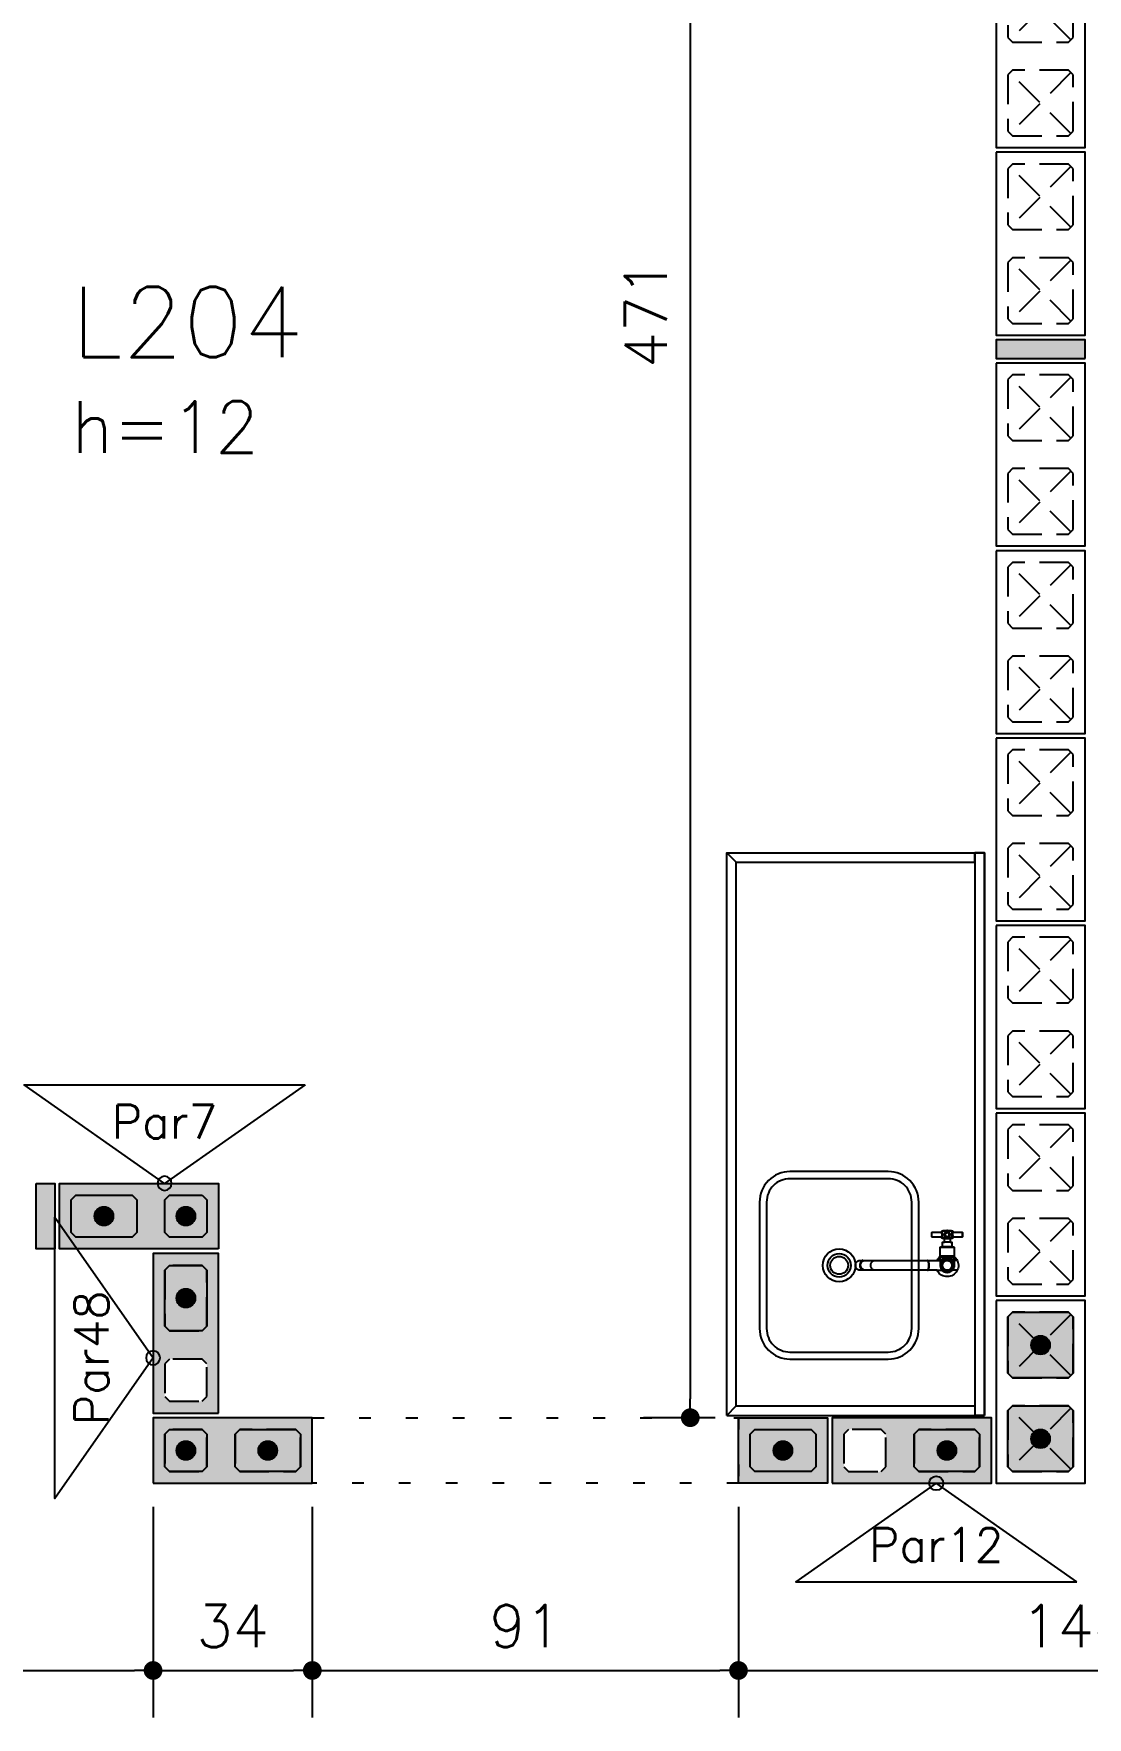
# Model space of a CAD drawing. Extents: x -14651 to 3496, y -7403 to -1290.
# Drawn here: x 2649 to 2874, y -6563.5 to -6204.3 of the extents above; entities that cross this region are included whole.
import ezdxf
from ezdxf.enums import TextEntityAlignment as Align

# ---------------------------------------------------------------- set-up
doc = ezdxf.new("R2010")
doc.units = 0
doc.header["$LTSCALE"] = 25
doc.linetypes.add('DASHED2', pattern=[0.375, 0.25, -0.125])
doc.linetypes.add('ESTILO_TQS_0002', pattern=[0.4, 0.1, -0.3])
for name, color, linetype in [('203', 1, 'DASHED2'), ('213', 252, 'Continuous'), ('241', 2, 'Continuous'), ('247', 50, 'Continuous'), ('248', 100, 'Continuous'), ('253', 251, 'Continuous'), ('Arranque', 14, 'Continuous'), ('COTA', 1, 'Continuous'), ('FERRO', 5, 'Continuous'), ('L-D', 2, 'Continuous'), ('L-N', 4, 'Continuous'), ('PORTA', 3, 'ESTILO_TQS_0002'), ('PROJ', 252, 'Continuous')]:
    doc.layers.add(name, color=color, linetype=linetype)
doc.styles.add('COTA', font='romans.shx')
doc.styles.get("Standard").update_dxf_attribs({"font": 'romans.shx'})
doc.dimstyles.new('forma', dxfattribs={"dimscale": 5, "dimtxt": 1.8, "dimasz": 0.8, "dimexe": 2, "dimexo": 1, "dimgap": 1, "dimtad": 1, "dimdec": 1, "dimzin": 9, "dimtxsty": 'COTA', "dimblk1": 'DOT', "dimblk2": 'DOT', "dimsah": 1, "dimcen": 0, "dimdle": 1, "dimclrd": 256, "dimclre": 256, "dimclrt": 2, "dimadec": 0, "dimazin": 0, "dimtfac": 1, "dimtdec": 0, "dimtmove": 0, "dimatfit": 3, "dimfxl": 1, "dimtolj": 1, "dimtzin": 0, "dimarcsym": 0})

# ---------------------------------------------------------------- blocks, each defined once
blk = doc.blocks.new('P4020')
blk.add_lwpolyline([(-19.5, -9.5), (19.5, -9.5), (19.5, 9.5), (-19.5, 9.5), (-19.5, -9.5)])
at = {"color": 1, "linetype": 'DASHED2'}
for points in [[(-17, -6), (-16, -7), (-4, -7), (-3, -6), (-3, 6), (-4, 7), (-16, 7), (-17, 6), (-17, -6)], [(3, -6), (4, -7), (16, -7), (17, -6), (17, 6), (16, 7), (4, 7), (3, 6), (3, -6)]]:
    blk.add_lwpolyline(points, dxfattribs=at)
at = {"layer": '203', "color": 253}
for p, q in [((-16.5, 6.5), (-3.5, -6.5)), ((-3.5, 6.5), (-16.5, -6.5)), ((16.5, 6.5), (3.5, -6.5)), ((3.5, 6.5), (16.5, -6.5))]:
    blk.add_line(p, q, dxfattribs=at)
blk = doc.blocks.new('P0520')
at = {"layer": '253'}
blk.add_hatch(color=129, dxfattribs=at).paths.add_polyline_path([(2, 9.5), (-2, 9.5), (-2, -9.5), (2, -9.5)])
blk.add_lwpolyline([(2, 9.5), (-2, 9.5), (-2, -9.5), (2, -9.5), (2, 9.5)])
blk = doc.blocks.new('P3515')
at = {"layer": '248'}
h = blk.add_hatch(color=100, dxfattribs=at)
h.paths.add_polyline_path([(17, 7), (-17, 7), (-17, -7), (17, -7)])
h.paths.add_polyline_path([(-5.5, -3.5), (-6.5, -4.5), (-13.5, -4.5), (-14.5, -3.5), (-14.5, 3.5), (-13.5, 4.5), (-6.5, 4.5), (-5.5, 3.5)], flags=16)
h.paths.add_polyline_path([(0.5, 3.5), (1.5, 4.5), (13.5, 4.5), (14.5, 3.5), (14.5, -3.5), (13.5, -4.5), (1.5, -4.5), (0.5, -3.5)], flags=16)
blk.add_lwpolyline([(-17, -7), (17, -7), (17, 7), (-17, 7), (-17, -7)])
at = {"color": 1, "linetype": 'DASHED2'}
for points in [[(-14.5, -3.5), (-13.5, -4.5), (-6.5, -4.5), (-5.5, -3.5), (-5.5, 3.5), (-6.5, 4.5), (-13.5, 4.5), (-14.5, 3.5), (-14.5, -3.5)], [(0.5, -3.5), (1.5, -4.5), (13.5, -4.5), (14.5, -3.5), (14.5, 3.5), (13.5, 4.5), (1.5, 4.5), (0.5, 3.5), (0.5, -3.5)]]:
    blk.add_lwpolyline(points, dxfattribs=at)
blk = doc.blocks.new('P0515')
at = {"layer": '253'}
blk.add_hatch(color=210, dxfattribs=at).paths.add_polyline_path([(-2, -7), (2, -7), (2, 7), (-2, 7)])
blk.add_lwpolyline([(-2, -7), (2, -7), (2, 7), (-2, 7), (-2, -7)])
blk = doc.blocks.new('P2015')
at = {"layer": '247'}
h = blk.add_hatch(color=50, dxfattribs=at)
h.paths.add_polyline_path([(9.5, 7), (-9.5, 7), (-9.5, -7), (9.5, -7)])
h.paths.add_polyline_path([(6, -4.5), (-6, -4.5), (-7, -3.5), (-7, 3.5), (-6, 4.5), (6, 4.5), (7, 3.5), (7, -3.5)], flags=16)
blk.add_lwpolyline([(-9.5, -7), (9.5, -7), (9.5, 7), (-9.5, 7), (-9.5, -7)])
at = {"color": 1, "linetype": 'DASHED2'}
blk.add_lwpolyline([(-7, -3.5), (-6, -4.5), (6, -4.5), (7, -3.5), (7, 3.5), (6, 4.5), (-6, 4.5), (-7, 3.5), (-7, -3.5)], dxfattribs=at)
blk = doc.blocks.new('GR-1409')
at = {"layer": '213'}
h = blk.add_hatch(color=256, dxfattribs=at)
h.paths.add_polyline_path([(-6, 4.5), (-7, 3.5), (-7, -3.5), (-6, -4.5), (6, -4.5), (7, -3.5), (7, 3.5), (6, 4.5)])
h.paths.add_polyline_path([(-2, 0, 1), (2, 0, 1)], flags=16)
at = {"layer": 'Arranque'}
blk.add_hatch(color=256, dxfattribs=at).paths.add_polyline_path([(-2, 0, 1), (2, 0, 1)])
at = {"layer": '213'}
blk.add_lwpolyline([(-7, 3.5), (-6, 4.5), (6, 4.5), (7, 3.5), (7, -3.5), (6, -4.5), (-6, -4.5), (-7, -3.5), (-7, 3.5)], dxfattribs=at)
at = {"layer": 'FERRO', "linetype": 'Continuous'}
blk.add_circle((0, 0), 2, dxfattribs=at)
blk = doc.blocks.new('GR-0909')
at = {"layer": '213'}
h = blk.add_hatch(color=256, dxfattribs=at)
h.paths.add_polyline_path([(3.5, -4.5), (4.5, -3.5), (4.500001, 3.5), (3.500001, 4.5), (-3.499999, 4.5), (-4.499999, 3.5), (-4.5, -3.5), (-3.5, -4.5)])
h.paths.add_polyline_path([(-2, 0, -1), (2, 0, -1)], flags=16)
at = {"layer": 'Arranque'}
blk.add_hatch(color=256, dxfattribs=at).paths.add_polyline_path([(2, 0, 1), (-2, 0, 1)])
at = {"layer": '213'}
blk.add_lwpolyline([(3.500001, 4.5), (4.500001, 3.5), (4.5, -3.5), (3.5, -4.5), (-3.5, -4.5), (-4.5, -3.5), (-4.499999, 3.5), (-3.499999, 4.5), (3.500001, 4.5)], dxfattribs=at)
at = {"layer": 'FERRO', "linetype": 'Continuous'}
blk.add_circle((0, 0), 2, dxfattribs=at)
blk = doc.blocks.new('GR-1414')
at = {"layer": '213'}
h = blk.add_hatch(color=256, dxfattribs=at)
h.paths.add_polyline_path([(6, -7), (7, -6), (7, 6), (6, 7), (-6, 7), (-7, 6), (-7, -6), (-6, -7)])
h.paths.add_polyline_path([(2, 0, 1), (-2, 0, 1)], flags=16)
at = {"layer": 'Arranque'}
blk.add_hatch(color=256, dxfattribs=at).paths.add_polyline_path([(2, 0, 1), (-2, 0, 1)])
at = {"layer": '213'}
for p, q in [((-7, 6), (-6, 7)), ((-7, -6), (-7, 6)), ((-6, 7), (6, 7)), ((6, 7), (7, 6)), ((7, 6), (7, -6)), ((-6, -7), (-7, -6)), ((6, -7), (-6, -7)), ((7, -6), (6, -7))]:
    blk.add_line(p, q, dxfattribs=at)
at = {"layer": 'FERRO', "linetype": 'Continuous'}
blk.add_circle((0, 0), 2, dxfattribs=at)
blk = doc.blocks.new('_IDNPAR_2')
at = {"color": 3}
blk.add_lwpolyline([(1, -0.7), (0, 0), (-1, -0.7)], close=True, dxfattribs=at)
blk.add_circle((0, 0), 0.05, dxfattribs=at)
at = {"layer": '247', "color": 2, "style": 'COTA', "flags": 8}
blk.add_attdef('ID', text='', height=0.24, dxfattribs=at).set_placement((0, -0.438), align=Align.MIDDLE_CENTER)
blk = doc.blocks.new('_Dot')
at = {"color": 0, "linetype": 'ByBlock', "lineweight": -2}
blk.add_line((-0.5, 0), (-1, 0), dxfattribs=at)
at = {"color": 0, "linetype": 'ByBlock', "const_width": 0.5}
blk.add_lwpolyline([(-0.25, 0, 1), (0.25, 0, 1)], format="xyb", close=True, dxfattribs=at)
blk = doc.blocks.new('*D188')
at = {"layer": 'COTA', "lineweight": -2, "transparency": 16777216}
for p, q in [((2588.52, -6518.6), (2588.52, -6563.54)), ((2674.52, -6518.6), (2674.52, -6563.54)), ((2592.52, -6553.54), (2670.52, -6553.54))]:
    blk.add_line(p, q, dxfattribs=at)
at = {"layer": 'Defpoints', "color": 0, "transparency": 16777216}
for p in [(2588.52, -6513.6), (2674.52, -6513.6), (2674.52, -6553.54)]:
    blk.add_point(p, dxfattribs=at)
at = {"layer": 'COTA', "lineweight": -2, "transparency": 16777216, "xscale": 4, "yscale": 4, "zscale": 4, "rotation": 180}
blk.add_blockref('_Dot', (2588.52, -6553.54), dxfattribs=at)
at = {"layer": 'COTA', "lineweight": -2, "transparency": 16777216, "xscale": 4, "yscale": 4, "zscale": 4}
blk.add_blockref('_Dot', (2674.52, -6553.54), dxfattribs=at)
at = {"layer": 'COTA', "color": 2, "transparency": 16777216, "insert": (2631.52, -6544.04), "char_height": 9, "attachment_point": 5, "style": 'COTA'}
blk.add_mtext('\\A1;86 ', dxfattribs=at)
blk = doc.blocks.new('*D189')
at = {"layer": 'COTA', "lineweight": -2, "transparency": 16777216}
for p, q in [((2674.52, -6518.6), (2674.52, -6563.54)), ((2708.52, -6518.6), (2708.52, -6563.54)), ((2678.52, -6553.54), (2704.52, -6553.54))]:
    blk.add_line(p, q, dxfattribs=at)
at = {"layer": 'Defpoints', "color": 0, "transparency": 16777216}
for p in [(2674.52, -6513.6), (2708.52, -6513.6), (2708.52, -6553.54)]:
    blk.add_point(p, dxfattribs=at)
at = {"layer": 'COTA', "lineweight": -2, "transparency": 16777216, "xscale": 4, "yscale": 4, "zscale": 4, "rotation": 180}
blk.add_blockref('_Dot', (2674.52, -6553.54), dxfattribs=at)
at = {"layer": 'COTA', "lineweight": -2, "transparency": 16777216, "xscale": 4, "yscale": 4, "zscale": 4}
blk.add_blockref('_Dot', (2708.52, -6553.54), dxfattribs=at)
at = {"layer": 'COTA', "color": 2, "transparency": 16777216, "insert": (2691.52, -6544.04), "char_height": 9, "attachment_point": 5, "style": 'COTA'}
blk.add_mtext('\\A1;34 ', dxfattribs=at)
blk = doc.blocks.new('*D190')
at = {"layer": 'COTA', "lineweight": -2, "transparency": 16777216}
for p, q in [((2708.52, -6518.6), (2708.52, -6563.54)), ((2799.52, -6518.6), (2799.52, -6563.54)), ((2712.52, -6553.54), (2795.52, -6553.54))]:
    blk.add_line(p, q, dxfattribs=at)
at = {"layer": 'Defpoints', "color": 0, "transparency": 16777216}
for p in [(2708.52, -6513.6), (2799.52, -6513.6), (2799.52, -6553.54)]:
    blk.add_point(p, dxfattribs=at)
at = {"layer": 'COTA', "lineweight": -2, "transparency": 16777216, "xscale": 4, "yscale": 4, "zscale": 4, "rotation": 180}
blk.add_blockref('_Dot', (2708.52, -6553.54), dxfattribs=at)
at = {"layer": 'COTA', "lineweight": -2, "transparency": 16777216, "xscale": 4, "yscale": 4, "zscale": 4}
blk.add_blockref('_Dot', (2799.52, -6553.54), dxfattribs=at)
at = {"layer": 'COTA', "color": 2, "transparency": 16777216, "insert": (2754.02, -6544.04), "char_height": 9, "attachment_point": 5, "style": 'COTA'}
blk.add_mtext('\\A1;91 ', dxfattribs=at)
blk = doc.blocks.new('*D191')
at = {"layer": 'COTA', "lineweight": -2, "transparency": 16777216}
for p, q in [((2799.52, -6518.6), (2799.52, -6563.54)), ((2943.52, -6518.6), (2943.52, -6563.54)), ((2803.52, -6553.54), (2939.52, -6553.54))]:
    blk.add_line(p, q, dxfattribs=at)
at = {"layer": 'Defpoints', "color": 0, "transparency": 16777216}
for p in [(2799.52, -6513.6), (2943.52, -6513.6), (2943.52, -6553.54)]:
    blk.add_point(p, dxfattribs=at)
at = {"layer": 'COTA', "lineweight": -2, "transparency": 16777216, "xscale": 4, "yscale": 4, "zscale": 4, "rotation": 180}
blk.add_blockref('_Dot', (2799.52, -6553.54), dxfattribs=at)
at = {"layer": 'COTA', "lineweight": -2, "transparency": 16777216, "xscale": 4, "yscale": 4, "zscale": 4}
blk.add_blockref('_Dot', (2943.52, -6553.54), dxfattribs=at)
at = {"layer": 'COTA', "color": 2, "transparency": 16777216, "insert": (2871.52, -6544.04), "char_height": 9, "attachment_point": 5, "style": 'COTA'}
blk.add_mtext('\\A1;144 ', dxfattribs=at)
blk = doc.blocks.new('*D223')
at = {"layer": 'COTA', "lineweight": -2, "transparency": 16777216}
for p, q in [((2801.84, -6028.6), (2779.23, -6028.6)), ((2789.23, -6032.6), (2789.23, -6495.6)), ((2794.52, -6499.6), (2779.23, -6499.6))]:
    blk.add_line(p, q, dxfattribs=at)
at = {"layer": 'Defpoints', "color": 0, "transparency": 16777216}
for p in [(2806.84, -6028.6), (2789.23, -6499.6), (2799.52, -6499.6)]:
    blk.add_point(p, dxfattribs=at)
at = {"layer": 'COTA', "lineweight": -2, "transparency": 16777216, "xscale": 4, "yscale": 4, "zscale": 4}
for p, rotation in [((2789.23, -6028.6), 90), ((2789.23, -6499.6), 270)]:
    blk.add_blockref('_Dot', p, dxfattribs=dict(at, rotation=rotation))
at = {"layer": 'COTA', "color": 2, "transparency": 16777216, "insert": (2779.73, -6264.1), "char_height": 9, "attachment_point": 5, "rotation": 90, "style": 'COTA'}
blk.add_mtext('\\A1;471 ', dxfattribs=at)
blk = doc.blocks.new('proj-terreo-1')
at = {"layer": 'PROJ'}
for p, q in [((4571.18, 890.97), (4571.18, 889.86)), ((4566.5, 887.73), (4569.46, 887.73)), ((4566.47, 885.72), (4569.48, 885.72)), ((4566.47, 884.92), (4566.47, 885.72)), ((4566.78, 885.72), (4566.78, 885.82)), ((4567.95, 884.92), (4567.91, 884.92)), ((4567.98, 884.92), (4567.95, 884.92)), ((4569.18, 885.82), (4569.18, 885.72)), ((4569.48, 885.72), (4569.48, 883.92)), ((4569.48, 883.92), (4569.48, 883.92)), ((4567.91, 882.82), (4567.94, 882.82)), ((4567.94, 882.82), (4567.98, 882.82))]:
    blk.add_line(p, q, dxfattribs=at)
for points in [[(4520.91, 851.87), (4522.91, 853.87), (4522.91, 969.87), (4520.91, 971.87)], [(4520.91, 851.87), (4520.91, 971.87), (4575.91, 971.87), (4575.91, 851.87)], [(4522.91, 969.87), (4573.91, 969.87), (4573.91, 971.87)], [(4575.91, 851.87), (4575.91, 971.87), (4573.91, 971.87), (4573.91, 851.87)], [(4567.13, 891.22), (4568.83, 891.22)], [(4569.08, 887.83), (4566.88, 887.83)], [(4567.37, 889.61), (4568.59, 889.61)], [(4568.59, 888.84), (4567.37, 888.84)], [(4550, 884.86), (4549.85, 884.78), (4549.72, 884.68), (4549.61, 884.55), (4549.52, 884.4), (4549.45, 884.23), (4549.41, 884.05), (4549.4, 883.87), (4549.41, 883.69), (4549.45, 883.51), (4549.52, 883.35), (4549.61, 883.2), (4549.72, 883.07), (4549.85, 882.96), (4550, 882.89), (4550, 882.88)], [(4550, 884.86), (4549.85, 884.78), (4549.72, 884.68), (4549.61, 884.55), (4549.52, 884.4), (4549.45, 884.23), (4549.41, 884.05), (4549.4, 883.87), (4549.41, 883.69), (4549.45, 883.51), (4549.52, 883.35), (4549.61, 883.2), (4549.72, 883.07), (4549.85, 882.96), (4550, 882.89), (4550, 882.88)], [(4550.01, 885), (4549.86, 884.92), (4549.73, 884.82), (4549.62, 884.69), (4549.53, 884.54), (4549.46, 884.37), (4549.42, 884.2), (4549.41, 884.01), (4549.42, 883.83), (4549.46, 883.65), (4549.53, 883.49), (4549.62, 883.34), (4549.73, 883.21), (4549.86, 883.1), (4550.01, 883.03), (4550.01, 883.02)], [(4565.81, 884.92), (4567.91, 884.92), (4567.99, 884.92), (4568.05, 884.92), (4568.11, 884.91), (4568.16, 884.9), (4568.19, 884.9), (4568.21, 884.89), (4568.23, 884.89), (4568.24, 884.88), (4568.26, 884.88), (4568.27, 884.88), (4568.29, 884.87), (4568.31, 884.87), (4568.32, 884.86), (4568.34, 884.85), (4568.36, 884.85), (4568.38, 884.84), (4568.39, 884.83), (4568.41, 884.83), (4568.44, 884.81), (4568.47, 884.8), (4568.5, 884.78), (4568.54, 884.76), (4568.57, 884.74), (4568.63, 884.7), (4568.68, 884.65), (4568.73, 884.6), (4568.78, 884.55), (4568.82, 884.49), (4568.86, 884.43), (4568.9, 884.36), (4568.94, 884.29), (4568.96, 884.22), (4568.99, 884.15), (4569, 884.07), (4569.02, 884), (4569.02, 883.92), (4569.02, 883.85), (4569.02, 883.77), (4569.01, 883.69), (4568.99, 883.62), (4568.97, 883.54), (4568.94, 883.47), (4568.91, 883.4), (4568.88, 883.34), (4568.84, 883.27), (4568.79, 883.21), (4568.74, 883.16), (4568.7, 883.12), (4568.66, 883.08), (4568.65, 883.07), (4568.63, 883.05), (4568.61, 883.04), (4568.6, 883.03), (4568.58, 883.01), (4568.56, 883), (4568.53, 882.99), (4568.51, 882.97), (4568.49, 882.96), (4568.45, 882.94), (4568.42, 882.93), (4568.39, 882.91), (4568.31, 882.88), (4568.22, 882.86), (4568.12, 882.84), (4568.02, 882.83), (4567.91, 882.82)], [(4569.39, 885.82), (4566.57, 885.82)], [(4566.57, 885.82), (4569.39, 885.82)], [(4570.14, 884.92), (4568.05, 884.92), (4567.97, 884.92), (4567.9, 884.92), (4567.84, 884.91), (4567.79, 884.9), (4567.77, 884.9), (4567.75, 884.89), (4567.73, 884.89), (4567.71, 884.88), (4567.7, 884.88), (4567.68, 884.88), (4567.67, 884.87), (4567.65, 884.87), (4567.63, 884.86), (4567.61, 884.85), (4567.6, 884.85), (4567.58, 884.84), (4567.56, 884.83), (4567.54, 884.83), (4567.52, 884.81), (4567.48, 884.8), (4567.45, 884.78), (4567.42, 884.76), (4567.39, 884.74), (4567.33, 884.7), (4567.28, 884.65), (4567.23, 884.6), (4567.18, 884.55), (4567.13, 884.49), (4567.09, 884.43), (4567.05, 884.36), (4567.02, 884.29), (4566.99, 884.22), (4566.97, 884.15), (4566.95, 884.07), (4566.94, 884), (4566.93, 883.92), (4566.93, 883.85), (4566.94, 883.77), (4566.95, 883.69), (4566.96, 883.62), (4566.99, 883.54), (4567.01, 883.47), (4567.04, 883.4), (4567.08, 883.34), (4567.12, 883.27), (4567.16, 883.21), (4567.21, 883.16), (4567.25, 883.12), (4567.29, 883.08), (4567.31, 883.07), (4567.33, 883.05), (4567.34, 883.04), (4567.36, 883.03), (4567.38, 883.01), (4567.4, 883), (4567.42, 882.99), (4567.45, 882.97), (4567.47, 882.96), (4567.5, 882.94), (4567.53, 882.93), (4567.57, 882.91), (4567.65, 882.88), (4567.74, 882.86), (4567.84, 882.84), (4567.94, 882.83), (4568.05, 882.82)], [(4565.81, 882.82), (4567.95, 882.82)], [(4570.14, 882.82), (4568.01, 882.82)], [(4520.91, 851.87), (4575.91, 851.87)], [(4522.91, 853.87), (4573.91, 853.87), (4573.91, 851.87)], [(4575.91, 851.87), (4573.91, 851.87)]]:
    blk.add_lwpolyline(points, dxfattribs=at)
for points in [[(4534.41, 863.87), (4555.41, 863.87, 0.414214), (4561.91, 870.37), (4561.91, 897.37, 0.414214), (4555.41, 903.87), (4534.41, 903.87, 0.414214), (4527.91, 897.37), (4527.91, 870.37, 0.414214)], [(4534.41, 865.37), (4555.41, 865.37, 0.414214), (4560.41, 870.37), (4560.41, 897.37, 0.414214), (4555.41, 902.37), (4534.41, 902.37, 0.414214), (4529.41, 897.37), (4529.41, 870.37, 0.414214)], [(4567.38, 890.49), (4567.38, 890.4), (4567.38, 890.32), (4567.4, 890.25), (4567.41, 890.2), (4567.43, 890.14), (4567.46, 890.09), (4567.48, 890.04), (4567.52, 890), (4567.55, 889.96), (4567.6, 889.91), (4567.67, 889.86), (4567.71, 889.83), (4567.75, 889.81), (4567.76, 889.86), (4567.77, 889.9, 0.192103), (4568.18, 889.9), (4568.19, 889.86), (4568.21, 889.81), (4568.26, 889.84), (4568.3, 889.87), (4568.34, 889.9), (4568.38, 889.93), (4568.42, 889.97), (4568.46, 890.03), (4568.51, 890.11), (4568.55, 890.2), (4568.56, 890.27), (4568.57, 890.32), (4568.58, 890.37), (4568.58, 890.42), (4568.58, 890.49), (4568.56, 890.57), (4568.54, 890.64), (4568.52, 890.69), (4568.5, 890.74), (4568.47, 890.79), (4568.44, 890.83), (4568.39, 890.89), (4568.32, 890.95), (4568.24, 891), (4568.15, 891.04), (4568.07, 891.06), (4568.01, 891.07), (4567.95, 891.07), (4567.89, 891.06), (4567.84, 891.05), (4567.78, 891.03), (4567.72, 891), (4567.65, 890.97), (4567.61, 890.93), (4567.57, 890.9), (4567.54, 890.86), (4567.51, 890.82), (4567.47, 890.76), (4567.43, 890.68), (4567.4, 890.59)], [(4568.2, 889.91), (4568.2, 889.91, 0.017847), (4568.23, 889.93), (4568.22, 889.92, 0.017789), (4568.26, 889.94), (4568.25, 889.94, 0.021587), (4568.29, 889.96), (4568.28, 889.96, 0.027178), (4568.33, 889.99), (4568.32, 889.98, 0.016694), (4568.35, 890.01), (4568.35, 890.01, 0.029524), (4568.39, 890.05), (4568.39, 890.05, 0.024437), (4568.42, 890.09), (4568.41, 890.08, 0.02481), (4568.45, 890.12), (4568.44, 890.12, 0.023752), (4568.47, 890.16), (4568.46, 890.15, 0.022023), (4568.48, 890.2), (4568.48, 890.19, 0.022441), (4568.5, 890.23), (4568.49, 890.22, 0.022868), (4568.51, 890.27), (4568.51, 890.26, 0.020181), (4568.52, 890.3), (4568.52, 890.3, 0.015814), (4568.52, 890.33), (4568.52, 890.32, 0.015915), (4568.53, 890.36), (4568.53, 890.35, 0.025741), (4568.53, 890.41), (4568.53, 890.41, 0.018498), (4568.53, 890.45), (4568.53, 890.44, 0.017313), (4568.53, 890.48), (4568.53, 890.47, 0.018157), (4568.52, 890.51), (4568.52, 890.5, 0.018149), (4568.52, 890.54), (4568.52, 890.53, 0.018439), (4568.51, 890.57), (4568.51, 890.56, 0.018647), (4568.5, 890.6), (4568.5, 890.59, 0.018581), (4568.48, 890.63), (4568.49, 890.62, 0.021766), (4568.47, 890.67), (4568.47, 890.66, 0.026407), (4568.44, 890.71), (4568.45, 890.7, 0.026609), (4568.42, 890.75), (4568.43, 890.74, 0.026914), (4568.39, 890.78), (4568.4, 890.78, 0.025672), (4568.36, 890.82), (4568.36, 890.81, 0.023779), (4568.33, 890.84), (4568.33, 890.84, 0.024124), (4568.29, 890.87), (4568.3, 890.86, 0.024539), (4568.25, 890.89), (4568.26, 890.89, 0.024082), (4568.22, 890.91), (4568.23, 890.91, 0.023177), (4568.18, 890.93), (4568.19, 890.92, 0.023669), (4568.14, 890.94), (4568.15, 890.94, 0.024126), (4568.1, 890.95), (4568.11, 890.95, 0.020906), (4568.06, 890.96), (4568.07, 890.96, 0.015716), (4568.04, 890.96), (4568.04, 890.96, 0.01579), (4568.01, 890.97), (4568.02, 890.97, 0.016075), (4567.98, 890.97), (4567.99, 890.97, 0.016281), (4567.95, 890.97), (4567.96, 890.97, 0.016316), (4567.92, 890.96), (4567.93, 890.96, 0.01533), (4567.9, 890.96), (4567.9, 890.96, 0.013711), (4567.87, 890.96), (4567.88, 890.96, 0.013749), (4567.85, 890.95), (4567.86, 890.95, 0.013768), (4567.83, 890.95), (4567.83, 890.95, 0.015624), (4567.8, 890.94), (4567.81, 890.94, 0.018303), (4567.77, 890.93), (4567.78, 890.93, 0.018249), (4567.74, 890.91), (4567.75, 890.92, 0.018455), (4567.71, 890.9), (4567.72, 890.9, 0.018647), (4567.68, 890.88), (4567.69, 890.89, 0.018591), (4567.66, 890.86), (4567.66, 890.87, 0.021186), (4567.63, 890.84), (4567.63, 890.85, 0.025016), (4567.59, 890.81), (4567.6, 890.82, 0.025258), (4567.56, 890.78), (4567.57, 890.79, 0.025603), (4567.53, 890.74), (4567.54, 890.75, 0.024312), (4567.51, 890.71), (4567.52, 890.72, 0.022281), (4567.49, 890.67), (4567.5, 890.68, 0.022662), (4567.47, 890.64), (4567.48, 890.65, 0.023081), (4567.46, 890.6), (4567.46, 890.61, 0.023127), (4567.45, 890.56), (4567.45, 890.57, 0.022918), (4567.44, 890.52), (4567.44, 890.53, 0.020264), (4567.43, 890.49), (4567.43, 890.49, 0.015918), (4567.43, 890.46), (4567.43, 890.47, 0.015999), (4567.43, 890.43), (4567.43, 890.44, 0.556946)], [(4566.8, 889.78, -0.023181), (4566.82, 889.81), (4567.75, 889.81), (4567.8, 889.8), (4567.87, 889.79), (4567.97, 889.78), (4568.06, 889.78), (4568.14, 889.8), (4568.21, 889.81), (4569.13, 889.81, -0.022959), (4569.15, 889.78, -0.366689), (4568.96, 889.61), (4568.59, 889.61), (4567.37, 889.61), (4567, 889.61, -0.366483)], [(4567.53, 890.42, 1), (4568.43, 890.42, 1)], [(4566.78, 885.82), (4566.78, 885.72), (4566.47, 885.72), (4566.47, 883.9), (4566.48, 883.92), (4566.48, 883.92), (4566.48, 883.75), (4566.52, 883.51), (4566.6, 883.28), (4566.71, 883.06), (4566.86, 882.87), (4567.04, 882.7), (4567.19, 882.59), (4567.41, 882.48), (4567.64, 882.41), (4567.88, 882.37), (4567.98, 882.37), (4568.22, 882.39), (4568.46, 882.45), (4568.68, 882.55), (4568.77, 882.59), (4568.96, 882.74), (4569.05, 882.82), (4568.03, 882.82), (4568.02, 882.82, 0.956818), (4568.03, 884.92), (4568.04, 884.92, 0.005512), (4568.02, 884.92), (4568.05, 884.92), (4569.48, 884.92), (4569.48, 885.72), (4569.18, 885.72), (4569.18, 885.82)], [(4569.18, 885.82), (4569.18, 885.72), (4569.48, 885.72), (4569.48, 883.9), (4569.48, 883.92), (4569.48, 883.92), (4569.48, 883.75), (4569.44, 883.51), (4569.36, 883.28), (4569.24, 883.06), (4569.1, 882.87), (4568.92, 882.7), (4568.77, 882.59), (4568.55, 882.48), (4568.31, 882.41), (4568.07, 882.37), (4567.98, 882.37), (4567.73, 882.39), (4567.5, 882.45), (4567.27, 882.55), (4567.19, 882.59), (4566.99, 882.74), (4566.9, 882.82), (4567.92, 882.82), (4567.93, 882.82, -0.956818), (4567.93, 884.92), (4567.92, 884.92, -0.005512), (4567.94, 884.92), (4567.91, 884.92), (4566.47, 884.92), (4566.47, 885.72), (4566.78, 885.72), (4566.78, 885.82)]]:
    blk.add_lwpolyline(points, format="xyb", close=True, dxfattribs=at)
for points in [[(4566.73, 890.92), (4566.74, 890.9), (4566.75, 890.88), (4566.76, 890.86), (4566.78, 890.83), (4566.79, 890.8), (4566.8, 890.77), (4566.82, 890.73), (4566.83, 890.69), (4566.84, 890.66), (4566.85, 890.63), (4566.86, 890.6), (4566.86, 890.58), (4566.87, 890.55), (4566.87, 890.53), (4566.87, 890.5), (4566.88, 890.47), (4566.88, 890.44), (4566.88, 890.41), (4566.88, 890.39), (4566.88, 890.36), (4566.87, 890.33), (4566.87, 890.29), (4566.86, 890.25), (4566.85, 890.21), (4566.84, 890.18), (4566.83, 890.14), (4566.82, 890.11), (4566.81, 890.07), (4566.79, 890.04), (4566.78, 890.01), (4566.76, 889.98), (4566.75, 889.96), (4566.74, 889.94), (4566.73, 889.92), (4566.73, 889.91), (4566.73, 889.91), (4566.75, 889.9), (4566.77, 889.89), (4566.78, 889.88), (4566.8, 889.87), (4566.81, 889.86), (4566.81, 889.85), (4566.82, 889.83), (4566.82, 889.81), (4566.84, 889.86), (4566.87, 889.92), (4566.89, 889.99), (4566.92, 890.07), (4566.94, 890.16), (4566.95, 890.25), (4566.96, 890.34), (4566.97, 890.43), (4566.96, 890.51), (4566.95, 890.58), (4566.95, 890.63), (4566.93, 890.69), (4566.92, 890.74), (4566.91, 890.79), (4566.89, 890.85), (4566.86, 890.92), (4566.84, 890.98), (4566.82, 891.03), (4566.81, 891.04), (4566.82, 891.03), (4566.83, 891.01), (4566.83, 890.99), (4566.84, 890.97), (4566.86, 890.94), (4566.87, 890.91), (4566.88, 890.87), (4566.9, 890.83), (4566.91, 890.79), (4566.92, 890.74), (4566.93, 890.69), (4566.95, 890.63), (4566.95, 890.6), (4566.96, 890.56), (4566.96, 890.53), (4566.96, 890.49), (4566.96, 890.45), (4566.97, 890.41), (4566.96, 890.37), (4566.96, 890.32), (4566.96, 890.27), (4566.95, 890.22), (4566.94, 890.18), (4566.93, 890.13), (4566.92, 890.09), (4566.91, 890.05), (4566.9, 890.01), (4566.89, 889.97), (4566.87, 889.93), (4566.86, 889.9), (4566.85, 889.87), (4566.84, 889.85), (4566.83, 889.83), (4566.82, 889.82), (4566.81, 889.86), (4566.77, 889.9), (4566.73, 889.91), (4566.75, 889.95), (4566.77, 889.99), (4566.8, 890.06), (4566.83, 890.12), (4566.85, 890.2), (4566.87, 890.27), (4566.88, 890.34), (4566.88, 890.4), (4566.88, 890.46), (4566.87, 890.51), (4566.86, 890.58), (4566.85, 890.64), (4566.83, 890.71), (4566.8, 890.78), (4566.77, 890.84), (4566.74, 890.9)], [(4569, 890.58), (4569, 890.51), (4568.99, 890.46), (4568.99, 890.41), (4568.99, 890.34), (4569, 890.26), (4569.01, 890.19), (4569.02, 890.14), (4569.03, 890.09), (4569.05, 890.02), (4569.08, 889.94), (4569.1, 889.88), (4569.13, 889.82), (4569.14, 889.84), (4569.13, 889.82), (4569.13, 889.83), (4569.12, 889.84), (4569.11, 889.87), (4569.1, 889.89), (4569.09, 889.93), (4569.07, 889.96), (4569.06, 890), (4569.05, 890.04), (4569.03, 890.09), (4569.02, 890.14), (4569.01, 890.19), (4569, 890.25), (4569, 890.29), (4568.99, 890.32), (4568.99, 890.36), (4568.99, 890.41), (4568.99, 890.46), (4569, 890.51), (4569, 890.56), (4569.01, 890.61), (4569.01, 890.65), (4569.02, 890.7), (4569.03, 890.74), (4569.05, 890.78), (4569.06, 890.82), (4569.07, 890.86), (4569.08, 890.9), (4569.1, 890.93), (4569.11, 890.96), (4569.12, 890.98), (4569.13, 891), (4569.14, 891.03), (4569.15, 891.05), (4569.13, 891.02), (4569.11, 890.97), (4569.09, 890.91), (4569.06, 890.84), (4569.04, 890.76), (4569.02, 890.67)], [(4569.23, 890.92), (4569.22, 890.9), (4569.21, 890.88), (4569.19, 890.86), (4569.18, 890.83), (4569.17, 890.8), (4569.15, 890.77), (4569.14, 890.73), (4569.12, 890.69), (4569.11, 890.66), (4569.11, 890.63), (4569.1, 890.6), (4569.09, 890.58), (4569.09, 890.55), (4569.08, 890.53), (4569.08, 890.5), (4569.08, 890.47), (4569.08, 890.44), (4569.08, 890.41), (4569.08, 890.39), (4569.08, 890.36), (4569.08, 890.33), (4569.09, 890.29), (4569.09, 890.25), (4569.1, 890.21), (4569.11, 890.18), (4569.12, 890.14), (4569.14, 890.11), (4569.15, 890.07), (4569.16, 890.04), (4569.18, 890.01), (4569.19, 889.98), (4569.2, 889.96), (4569.21, 889.94), (4569.22, 889.92), (4569.23, 889.91), (4569.22, 889.91), (4569.2, 889.9), (4569.19, 889.89), (4569.17, 889.88), (4569.16, 889.87), (4569.15, 889.86), (4569.14, 889.85), (4569.14, 889.83), (4569.13, 889.81), (4569.11, 889.86), (4569.09, 889.92), (4569.06, 889.99), (4569.04, 890.07), (4569.02, 890.16), (4569, 890.25), (4568.99, 890.34), (4568.99, 890.43), (4568.99, 890.51), (4569, 890.58), (4569.01, 890.63), (4569.02, 890.69), (4569.03, 890.74), (4569.05, 890.79), (4569.07, 890.85), (4569.09, 890.92), (4569.12, 890.98), (4569.14, 891.03), (4569.15, 891.04), (4569.14, 891.03), (4569.13, 891.01), (4569.12, 890.99), (4569.11, 890.97), (4569.1, 890.94), (4569.09, 890.91), (4569.07, 890.87), (4569.06, 890.83), (4569.05, 890.79), (4569.03, 890.74), (4569.02, 890.69), (4569.01, 890.63), (4569.01, 890.6), (4569, 890.56), (4569, 890.53), (4568.99, 890.49), (4568.99, 890.45), (4568.99, 890.41), (4568.99, 890.37), (4569, 890.32), (4569, 890.27), (4569.01, 890.22), (4569.01, 890.18), (4569.02, 890.13), (4569.03, 890.09), (4569.05, 890.05), (4569.06, 890.01), (4569.07, 889.97), (4569.08, 889.93), (4569.1, 889.9), (4569.11, 889.87), (4569.12, 889.85), (4569.13, 889.83), (4569.13, 889.82), (4569.15, 889.86), (4569.19, 889.9), (4569.23, 889.91), (4569.21, 889.95), (4569.18, 889.99), (4569.16, 890.06), (4569.13, 890.12), (4569.11, 890.2), (4569.09, 890.27), (4569.08, 890.34), (4569.08, 890.4), (4569.08, 890.46), (4569.08, 890.51), (4569.09, 890.58), (4569.11, 890.64), (4569.13, 890.71), (4569.16, 890.78), (4569.19, 890.84), (4569.22, 890.9)], [(4569.24, 891.06), (4569.23, 891.04), (4569.22, 891.02), (4569.2, 891), (4569.19, 890.97), (4569.18, 890.94), (4569.16, 890.91), (4569.15, 890.87), (4569.13, 890.83), (4569.12, 890.8), (4569.12, 890.77), (4569.11, 890.74), (4569.1, 890.72), (4569.1, 890.69), (4569.09, 890.67), (4569.09, 890.64), (4569.09, 890.61), (4569.09, 890.58), (4569.09, 890.55), (4569.09, 890.53), (4569.09, 890.5), (4569.09, 890.47), (4569.1, 890.43), (4569.1, 890.39), (4569.11, 890.35), (4569.12, 890.32), (4569.13, 890.28), (4569.15, 890.25), (4569.16, 890.21), (4569.17, 890.18), (4569.19, 890.15), (4569.2, 890.12), (4569.21, 890.1), (4569.22, 890.08), (4569.23, 890.06), (4569.24, 890.05), (4569.23, 890.05), (4569.21, 890.04), (4569.2, 890.03), (4569.18, 890.03), (4569.17, 890.01), (4569.16, 890), (4569.15, 889.99), (4569.15, 889.97), (4569.14, 889.95), (4569.12, 890), (4569.1, 890.06), (4569.07, 890.13), (4569.05, 890.21), (4569.03, 890.3), (4569.01, 890.39), (4569, 890.48), (4569, 890.57), (4569, 890.65), (4569.01, 890.72), (4569.02, 890.78), (4569.03, 890.83), (4569.04, 890.88), (4569.06, 890.93), (4569.08, 890.99), (4569.1, 891.06), (4569.13, 891.12), (4569.15, 891.17), (4569.15, 891.18), (4569.15, 891.17), (4569.14, 891.15), (4569.13, 891.13), (4569.12, 891.11), (4569.11, 891.08), (4569.1, 891.05), (4569.08, 891.01), (4569.07, 890.97), (4569.06, 890.93), (4569.04, 890.88), (4569.03, 890.83), (4569.02, 890.78), (4569.01, 890.74), (4569.01, 890.7), (4569.01, 890.67), (4569, 890.63), (4569, 890.59), (4569, 890.55), (4569, 890.51), (4569, 890.46), (4569.01, 890.41), (4569.02, 890.36), (4569.02, 890.32), (4569.03, 890.28), (4569.04, 890.23), (4569.05, 890.19), (4569.07, 890.15), (4569.08, 890.11), (4569.09, 890.07), (4569.11, 890.04), (4569.12, 890.01), (4569.13, 889.99), (4569.13, 889.97), (4569.14, 889.96), (4569.16, 890), (4569.2, 890.04), (4569.24, 890.05), (4569.22, 890.09), (4569.19, 890.13), (4569.17, 890.2), (4569.14, 890.26), (4569.12, 890.34), (4569.1, 890.41), (4569.09, 890.48), (4569.09, 890.54), (4569.09, 890.6), (4569.09, 890.65), (4569.1, 890.72), (4569.12, 890.79), (4569.14, 890.85), (4569.17, 890.92), (4569.2, 890.98), (4569.23, 891.04)], [(4569.21, 889.95), (4569.19, 889.97), (4569.18, 890), (4569.17, 890.03), (4569.15, 890.07), (4569.14, 890.1), (4569.12, 890.14), (4569.11, 890.18), (4569.1, 890.21), (4569.1, 890.24), (4569.09, 890.28), (4569.08, 890.31), (4569.08, 890.34), (4569.08, 890.37), (4569.08, 890.4), (4569.08, 890.43), (4569.08, 890.46), (4569.08, 890.49), (4569.08, 890.51), (4569.09, 890.54), (4569.09, 890.58), (4569.1, 890.62), (4569.11, 890.65), (4569.12, 890.69), (4569.14, 890.73), (4569.15, 890.76), (4569.16, 890.79), (4569.18, 890.82), (4569.18, 890.82), (4569.19, 890.85), (4569.21, 890.88), (4569.22, 890.9), (4569.22, 890.91), (4569.24, 890.94), (4569.25, 890.95), (4569.23, 890.93), (4569.21, 890.89), (4569.18, 890.84), (4569.16, 890.78), (4569.13, 890.71), (4569.11, 890.63), (4569.09, 890.56), (4569.08, 890.5), (4569.08, 890.44), (4569.08, 890.38), (4569.08, 890.32), (4569.09, 890.26), (4569.11, 890.2), (4569.13, 890.12), (4569.16, 890.05), (4569.19, 889.99), (4569.21, 889.94), (4569.23, 889.92), (4569.22, 889.93)], [(4563.91, 884.83), (4563.93, 884.77), (4563.96, 884.69), (4563.98, 884.62), (4563.99, 884.56), (4564.01, 884.5), (4564.02, 884.44), (4564.03, 884.37), (4564.04, 884.29), (4564.04, 884.21), (4564.05, 884.13), (4564.05, 884.05), (4564.06, 883.96), (4564.06, 883.87), (4564.06, 883.79), (4564.05, 883.7), (4564.05, 883.61), (4564.04, 883.53), (4564.04, 883.45), (4564.03, 883.38), (4564.02, 883.31), (4564.01, 883.24), (4563.99, 883.18), (4563.98, 883.13), (4563.96, 883.05), (4563.93, 882.97), (4563.91, 882.91), (4563.88, 882.87), (4563.84, 882.83), (4563.83, 882.83), (4563.84, 882.84), (4563.86, 882.85), (4563.87, 882.86), (4563.89, 882.88), (4563.9, 882.9), (4563.91, 882.93), (4563.93, 882.96), (4563.94, 882.99), (4563.95, 883.03), (4563.97, 883.08), (4563.98, 883.13), (4563.99, 883.18), (4564.01, 883.24), (4564.02, 883.31), (4564.03, 883.38), (4564.04, 883.45), (4564.04, 883.53), (4564.05, 883.61), (4564.05, 883.7), (4564.06, 883.79), (4564.06, 883.87), (4564.06, 883.96), (4564.05, 884.05), (4564.05, 884.13), (4564.04, 884.21), (4564.04, 884.29), (4564.03, 884.37), (4564.02, 884.44), (4564.01, 884.5), (4563.99, 884.56), (4563.98, 884.62), (4563.97, 884.67), (4563.95, 884.71), (4563.94, 884.75), (4563.93, 884.79), (4563.91, 884.82), (4563.9, 884.84), (4563.89, 884.86), (4563.87, 884.88), (4563.86, 884.9), (4563.83, 884.92), (4563.81, 884.92), (4563.84, 884.91), (4563.88, 884.87)], [(4563.91, 884.83), (4563.93, 884.77), (4563.96, 884.69), (4563.98, 884.62), (4563.99, 884.56), (4564.01, 884.5), (4564.02, 884.44), (4564.03, 884.37), (4564.04, 884.29), (4564.04, 884.21), (4564.05, 884.13), (4564.05, 884.05), (4564.06, 883.96), (4564.06, 883.87), (4564.06, 883.79), (4564.05, 883.7), (4564.05, 883.61), (4564.04, 883.53), (4564.04, 883.45), (4564.03, 883.38), (4564.02, 883.31), (4564.01, 883.24), (4563.99, 883.18), (4563.98, 883.13), (4563.96, 883.05), (4563.93, 882.97), (4563.91, 882.91), (4563.88, 882.87), (4563.84, 882.83), (4563.83, 882.83), (4563.84, 882.84), (4563.86, 882.85), (4563.87, 882.86), (4563.89, 882.88), (4563.9, 882.9), (4563.91, 882.93), (4563.93, 882.96), (4563.94, 882.99), (4563.95, 883.03), (4563.97, 883.08), (4563.98, 883.13), (4563.99, 883.18), (4564.01, 883.24), (4564.02, 883.31), (4564.03, 883.38), (4564.04, 883.45), (4564.04, 883.53), (4564.05, 883.61), (4564.05, 883.7), (4564.06, 883.79), (4564.06, 883.87), (4564.06, 883.96), (4564.05, 884.05), (4564.05, 884.13), (4564.04, 884.21), (4564.04, 884.29), (4564.03, 884.37), (4564.02, 884.44), (4564.01, 884.5), (4563.99, 884.56), (4563.98, 884.62), (4563.97, 884.67), (4563.95, 884.71), (4563.94, 884.75), (4563.93, 884.79), (4563.91, 884.82), (4563.9, 884.84), (4563.89, 884.86), (4563.87, 884.88), (4563.86, 884.9), (4563.83, 884.92), (4563.81, 884.92), (4563.84, 884.91), (4563.88, 884.87)]]:
    blk.add_lwpolyline(points, close=True, dxfattribs=at)
blk.add_polyline3d([(4549.28, 884.91, 0), (4550.15, 884.91, 0), (4550.31, 884.92, 0), (4552.56, 884.92, 0), (4565.81, 884.92, 0), (4565.97, 885.19, 0), (4566.15, 885.44, 0), (4566.37, 885.66, 0), (4566.57, 885.82, 0), (4566.5, 885.82, 0), (4566.5, 887.73, 0), (4566.6, 887.83, 0), (4566.88, 887.83, 0), (4566.98, 887.93, 0), (4566.98, 888.84, 0), (4567.37, 888.84, 0), (4567.37, 889.61, 0), (4567, 889.61, 0), (4566.8, 889.78, 0), (4566.7, 889.86, 0), (4564.77, 889.86, 0), (4564.67, 889.96, 0), (4564.67, 890.87, 0), (4564.77, 890.97, 0), (4566.7, 890.97, 0), (4566.8, 891.07, 0), (4566.8, 891.12, 0), (4566.9, 891.22, 0), (4567.13, 891.22, 0), (4567.13, 891.32, 0), (4567.89, 891.4, 0), (4568.07, 891.4, 0), (4568.83, 891.32, 0), (4568.83, 891.22, 0), (4569.06, 891.22, 0), (4569.16, 891.12, 0), (4569.16, 891.07, 0), (4569.26, 890.97, 0), (4571.18, 890.97, 0), (4571.28, 890.87, 0), (4571.28, 889.96, 0), (4571.18, 889.86, 0), (4569.25, 889.86, 0), (4569.15, 889.78, 0), (4568.96, 889.61, 0), (4568.59, 889.61, 0), (4568.59, 888.84, 0), (4568.98, 888.84, 0), (4568.98, 887.93, 0), (4569.08, 887.83, 0), (4569.36, 887.83, 0), (4569.46, 887.73, 0), (4569.46, 885.82, 0), (4569.39, 885.82, 0), (4569.63, 885.62, 0), (4569.84, 885.4, 0), (4570.02, 885.15, 0), (4570.17, 884.87, 0), (4570.28, 884.58, 0), (4570.35, 884.28, 0), (4570.38, 883.97, 0), (4570.38, 883.87, 0), (4570.36, 883.56, 0), (4570.3, 883.26, 0), (4570.21, 882.96, 0), (4570.07, 882.69, 0), (4569.9, 882.43, 0), (4569.7, 882.19, 0), (4569.47, 881.98, 0), (4569.21, 881.81, 0), (4568.94, 881.67, 0), (4568.64, 881.56, 0), (4568.34, 881.5, 0), (4568.03, 881.47, 0), (4567.98, 881.47, 0), (4567.67, 881.49, 0), (4567.36, 881.55, 0), (4567.07, 881.65, 0), (4566.79, 881.78, 0), (4566.53, 881.95, 0), (4566.3, 882.15, 0), (4566.09, 882.38, 0), (4565.91, 882.64, 0), (4565.81, 882.82, 0), (4552.56, 882.82, 0), (4550.31, 882.82, 0), (4550.15, 882.84, 0), (4549.28, 882.84, 0), (4549.13, 882.85, 0), (4548.97, 882.9, 0), (4548.83, 882.98, 0), (4548.71, 883.08, 0), (4548.59, 883.21, 0), (4548.51, 883.35, 0), (4548.44, 883.52, 0), (4548.4, 883.69, 0), (4548.39, 883.87, 0), (4548.4, 884.05, 0), (4548.44, 884.23, 0), (4548.5, 884.39, 0), (4548.59, 884.54, 0), (4548.7, 884.66, 0), (4548.83, 884.77, 0), (4548.97, 884.84, 0), (4549.13, 884.89, 0), (4549.28, 884.91, 0)], close=True, dxfattribs=at)
for points in [[(4569.23, 889.91, 0), (4569.22, 889.92, 0), (4569.21, 889.94, 0), (4569.2, 889.96, 0), (4569.19, 889.98, 0), (4569.18, 890.01, 0), (4569.16, 890.04, 0), (4569.15, 890.07, 0), (4569.14, 890.11, 0), (4569.12, 890.14, 0), (4569.11, 890.18, 0), (4569.1, 890.21, 0), (4569.09, 890.25, 0), (4569.09, 890.29, 0), (4569.08, 890.33, 0), (4569.08, 890.36, 0), (4569.08, 890.39, 0), (4569.08, 890.41, 0), (4569.08, 890.44, 0), (4569.08, 890.47, 0), (4569.08, 890.5, 0), (4569.08, 890.53, 0), (4569.09, 890.55, 0), (4569.09, 890.58, 0), (4569.1, 890.6, 0), (4569.11, 890.63, 0), (4569.11, 890.66, 0), (4569.12, 890.69, 0), (4569.14, 890.73, 0), (4569.15, 890.77, 0), (4569.17, 890.8, 0), (4569.18, 890.83, 0), (4569.19, 890.86, 0), (4569.21, 890.88, 0), (4569.22, 890.9, 0), (4569.23, 890.92, 0), (4569.24, 890.94, 0), (4569.24, 890.95, 0), (4569.25, 890.96, 0), (4569.25, 890.96, 0), (4569.25, 890.97, 0), (4569.26, 890.97, 0)], [(4569.13, 889.81, 0), (4569.14, 889.83, 0), (4569.14, 889.85, 0), (4569.15, 889.86, 0), (4569.16, 889.87, 0), (4569.17, 889.88, 0), (4569.19, 889.89, 0), (4569.2, 889.9, 0), (4569.22, 889.91, 0), (4569.23, 889.91, 0)], [(4550.04, 882.87, 0), (4549.89, 882.93, 0), (4549.75, 883.02, 0), (4549.63, 883.13, 0), (4549.53, 883.27, 0), (4549.45, 883.42, 0), (4549.4, 883.59, 0), (4549.37, 883.77, 0), (4549.36, 883.95, 0), (4549.39, 884.13, 0), (4549.44, 884.3, 0), (4549.52, 884.45, 0), (4549.62, 884.59, 0), (4549.73, 884.71, 0), (4549.87, 884.8, 0), (4550.01, 884.87, 0), (4550.04, 884.88, 0)], [(4552.56, 882.82, 0), (4552.55, 882.82, 0), (4552.48, 882.83, 0), (4552.4, 882.84, 0), (4552.32, 882.86, 0), (4552.25, 882.89, 0), (4552.18, 882.92, 0), (4552.11, 882.96, 0), (4552.04, 883.01, 0), (4551.98, 883.06, 0), (4551.92, 883.12, 0), (4551.87, 883.18, 0), (4551.82, 883.25, 0), (4551.78, 883.33, 0), (4551.74, 883.4, 0), (4551.71, 883.48, 0), (4551.69, 883.57, 0), (4551.67, 883.65, 0), (4551.65, 883.74, 0), (4551.65, 883.83, 0), (4551.65, 883.92, 0), (4551.65, 884.01, 0), (4551.67, 884.09, 0), (4551.69, 884.18, 0), (4551.71, 884.26, 0), (4551.74, 884.34, 0), (4551.78, 884.42, 0), (4551.82, 884.49, 0), (4551.87, 884.56, 0), (4551.93, 884.63, 0), (4551.98, 884.69, 0), (4552.04, 884.74, 0), (4552.11, 884.79, 0), (4552.18, 884.83, 0), (4552.25, 884.86, 0), (4552.32, 884.89, 0), (4552.4, 884.91, 0), (4552.48, 884.92, 0), (4552.55, 884.92, 0), (4552.56, 884.92, 0)], [(4563.8, 882.82, 0), (4563.81, 882.82, 0), (4563.83, 882.83, 0), (4563.84, 882.84, 0), (4563.86, 882.85, 0), (4563.87, 882.86, 0), (4563.89, 882.88, 0), (4563.9, 882.9, 0), (4563.91, 882.93, 0), (4563.93, 882.96, 0), (4563.94, 882.99, 0), (4563.95, 883.03, 0), (4563.97, 883.08, 0), (4563.98, 883.13, 0), (4563.99, 883.18, 0), (4564.01, 883.24, 0), (4564.02, 883.31, 0), (4564.03, 883.38, 0), (4564.04, 883.45, 0), (4564.04, 883.53, 0), (4564.05, 883.61, 0), (4564.05, 883.7, 0), (4564.06, 883.79, 0), (4564.06, 883.87, 0), (4564.06, 883.96, 0), (4564.05, 884.05, 0), (4564.05, 884.13, 0), (4564.04, 884.21, 0), (4564.04, 884.29, 0), (4564.03, 884.37, 0), (4564.02, 884.44, 0), (4564.01, 884.5, 0), (4563.99, 884.56, 0), (4563.98, 884.62, 0), (4563.97, 884.67, 0), (4563.95, 884.71, 0), (4563.94, 884.75, 0), (4563.93, 884.79, 0), (4563.91, 884.82, 0), (4563.9, 884.84, 0), (4563.89, 884.86, 0), (4563.87, 884.88, 0), (4563.86, 884.9, 0), (4563.84, 884.91, 0), (4563.83, 884.92, 0), (4563.81, 884.92, 0), (4563.8, 884.92, 0)], [(4569.48, 883.92, 0), (4569.48, 883.94, 0), (4569.48, 883.98, 0), (4569.47, 884.06, 0), (4569.46, 884.17, 0), (4569.43, 884.32, 0), (4569.4, 884.46, 0), (4569.35, 884.62, 0), (4569.28, 884.78, 0), (4569.2, 884.93, 0), (4569.1, 885.08, 0), (4569.02, 885.18, 0), (4568.93, 885.27, 0), (4568.87, 885.33, 0), (4568.8, 885.39, 0), (4568.72, 885.44, 0), (4568.65, 885.49, 0), (4568.57, 885.53, 0), (4568.49, 885.57, 0), (4568.4, 885.6, 0), (4568.32, 885.63, 0), (4568.23, 885.65, 0), (4568.17, 885.66, 0), (4568.11, 885.67, 0), (4568.04, 885.67, 0), (4567.98, 885.68, 0), (4567.92, 885.67, 0), (4567.86, 885.67, 0), (4567.8, 885.66, 0), (4567.73, 885.65, 0), (4567.67, 885.64, 0), (4567.61, 885.62, 0), (4567.54, 885.6, 0), (4567.48, 885.57, 0), (4567.38, 885.53, 0), (4567.29, 885.48, 0), (4567.19, 885.41, 0), (4567.1, 885.34, 0), (4567.01, 885.26, 0), (4566.94, 885.17, 0), (4566.86, 885.08, 0), (4566.79, 884.98, 0), (4566.76, 884.92, 0)], [(4566.9, 884.92, 0), (4567.09, 885.08, 0), (4567.3, 885.21, 0), (4567.52, 885.31, 0), (4567.76, 885.36, 0), (4568.01, 885.38, 0), (4568.25, 885.35, 0), (4568.49, 885.29, 0), (4568.71, 885.19, 0), (4568.91, 885.05, 0), (4569.09, 884.88, 0), (4569.24, 884.69, 0), (4569.36, 884.47, 0), (4569.44, 884.24, 0), (4569.48, 884, 0), (4569.48, 883.75, 0), (4569.44, 883.51, 0), (4569.36, 883.28, 0), (4569.24, 883.06, 0), (4569.1, 882.87, 0), (4568.92, 882.7, 0), (4568.77, 882.59, 0)], [(4567.19, 882.59, 0), (4566.99, 882.74, 0), (4566.9, 882.82, 0)], [(4567.98, 882.37, 0), (4567.73, 882.39, 0), (4567.5, 882.45, 0), (4567.27, 882.55, 0), (4567.19, 882.59, 0)], [(4568.77, 882.59, 0), (4568.55, 882.48, 0), (4568.31, 882.41, 0), (4568.07, 882.37, 0), (4567.98, 882.37, 0)]]:
    blk.add_polyline3d(points, dxfattribs=at)
for centre, radius in [((4567.98, 890.42), 0.551), ((4544.91, 883.87), 3.5), ((4567.98, 890.42), 0.451), ((4544.91, 883.87), 2.5), ((4544.91, 883.87), 1.9)]:
    blk.add_circle(centre, radius, dxfattribs=at)
for centre, radius, start, end in [((4567.03, 889.73), 0.352, 150.1276, 157.7217), ((4567.17, 889.58), 0.416, 146.2686, 151.5782), ((4567.98, 890.42), 0.551, 180.0005, 247.5122), ((4567.98, 890.42), 0.551, 247.5302, 292.479), ((4568.34, 887.77), 0.1, 14.0037, 90), ((4568.78, 889.58), 0.419, 28.4382, 33.6982), ((4568.93, 889.73), 0.352, 22.2747, 29.856), ((4568.93, 889.73), 0.352, 22.2783, 29.8724), ((4568.94, 889.87), 0.352, 22.2783, 29.8724), ((4567.98, 883.87), 1.3, 53.7744, 306.2239), ((4567.98, 883.87), 1.2, 60.8871, 299.1104), ((4567.98, 883.87), 1.05, 91.2269, 268.2499), ((4567.98, 883.87), 1.3, 233.7761, 126.2256), ((4567.98, 883.87), 1.2, 240.8896, 119.1129), ((4567.98, 883.87), 1.05, 271.7501, 88.7731)]:
    blk.add_arc(centre, radius, start, end, dxfattribs=at)

msp = doc.modelspace()

# ---------------------------------------------------------------- linework, layer by layer
at = {"layer": 'PORTA'}
msp.add_lwpolyline([(2708.52, -6499.6), (2799.52, -6499.6), (2799.52, -6513.6), (2708.52, -6513.6)], close=True, dxfattribs=at)

# ---------------------------------------------------------------- block references
for name, p in [('proj-terreo-1', (-1723.89, -7350.97)), ('GR-1409', (2664.02, -6456.6)), ('GR-0909', (2681.52, -6456.6)), ('GR-1414', (2864.02, -6484.1)), ('GR-1414', (2864.02, -6504.1)), ('GR-0909', (2681.52, -6506.6)), ('GR-1409', (2699.02, -6506.6)), ('GR-1409', (2809.02, -6506.6)), ('GR-1409', (2844.02, -6506.6))]:
    msp.add_blockref(name, p)
at = {"rotation": 90}
msp.add_blockref('GR-1409', (2681.52, -6474.1), dxfattribs=at)
at = {"layer": '241'}
for name, p, rotation in [('P4020', (2864.02, -6209.1), 270), ('P4020', (2864.02, -6249.1), 270), ('P0520', (2864.02, -6271.6), 269.9999987685874), ('P4020', (2864.02, -6294.1), 270), ('P4020', (2864.02, -6334.1), 270), ('P4020', (2864.02, -6374.1), 270), ('P4020', (2864.02, -6414.1), 270), ('P4020', (2864.02, -6454.1), 270), ('P3515', (2681.52, -6481.6), 89.9999999999993), ('P4020', (2864.02, -6494.1), 270)]:
    msp.add_blockref(name, p, dxfattribs=dict(at, rotation=rotation))
at = {"layer": '241', "xscale": -1}
for name, p, rotation in [('P0515', (2651.52, -6456.6), 180), ('P3515', (2671.52, -6456.6), 359.9999999999993), ('P2015', (2809.02, -6506.6), 180)]:
    msp.add_blockref(name, p, dxfattribs=dict(at, rotation=rotation))
at = {"layer": '241'}
for p in [(2691.52, -6506.6), (2836.52, -6506.6)]:
    msp.add_blockref('P3515', p, dxfattribs=at)
at = {"layer": '247', "linetype": 'Continuous'}
ref = msp.add_blockref('_IDNPAR_2', (2676.98, -6449.6), dxfattribs=dict(at, xscale=-30, yscale=30, zscale=30, rotation=180))
ref.add_attrib('ID', 'Par7', dxfattribs={"color": 2, "height": 7.2, "style": 'COTA', "flags": 8}).set_placement((2676.98, -6436.45), align=Align.MIDDLE_CENTER)
ref = msp.add_blockref('_IDNPAR_2', (2674.52, -6486.84), dxfattribs=dict(at, xscale=-30, yscale=30, zscale=30, rotation=270))
ref.add_attrib('ID', 'Par48', dxfattribs={"color": 2, "height": 7.2, "rotation": 90, "style": 'COTA', "flags": 8}).set_placement((2661.37, -6486.84), align=Align.MIDDLE_CENTER)
at = {"layer": '247', "linetype": 'Continuous', "xscale": 30, "yscale": 30, "zscale": 30}
msp.add_blockref('_IDNPAR_2', (2841.76, -6513.6), dxfattribs=at).add_auto_attribs({'ID': 'Par12'})

# ---------------------------------------------------------------- texts
at = {"layer": 'L-D'}
msp.add_text('h=12', height=11, dxfattribs=at).set_placement((2657.09, -6293.73))
at = {"layer": 'L-N'}
msp.add_text('L204', height=15, dxfattribs=at).set_placement((2657.09, -6273.33))

# ---------------------------------------------------------------- dimensions: what is measured, and where the dimension line sits
at = {"layer": 'COTA'}
dim = msp.add_linear_dim(base=(2789.23, -6499.6), p1=(2806.84, -6028.6), p2=(2799.52, -6499.6), angle=90, dimstyle='forma', override={"dimpost": ' '}, dxfattribs=at)
dim.commit()
dim.dimension.update_dxf_attribs({"geometry": '*D223', "text_midpoint": (2779.73, -6264.1)})
for base, p1, p2, picture, middle in [((2674.52, -6553.54), (2588.52, -6513.6), (2674.52, -6513.6), '*D188', (2631.52, -6544.04)), ((2708.52, -6553.54), (2674.52, -6513.6), (2708.52, -6513.6), '*D189', (2691.52, -6544.04)), ((2799.52, -6553.54), (2708.52, -6513.6), (2799.52, -6513.6), '*D190', (2754.02, -6544.04)), ((2943.52, -6553.54), (2799.52, -6513.6), (2943.52, -6513.6), '*D191', (2871.52, -6544.04))]:
    dim = msp.add_linear_dim(base=base, p1=p1, p2=p2, dimstyle='forma', override={"dimpost": ' ', "dimtmove": 1}, dxfattribs=at)
    dim.commit()
    dim.dimension.update_dxf_attribs({"geometry": picture, "text_midpoint": middle})

doc.saveas('drawing.dxf')
